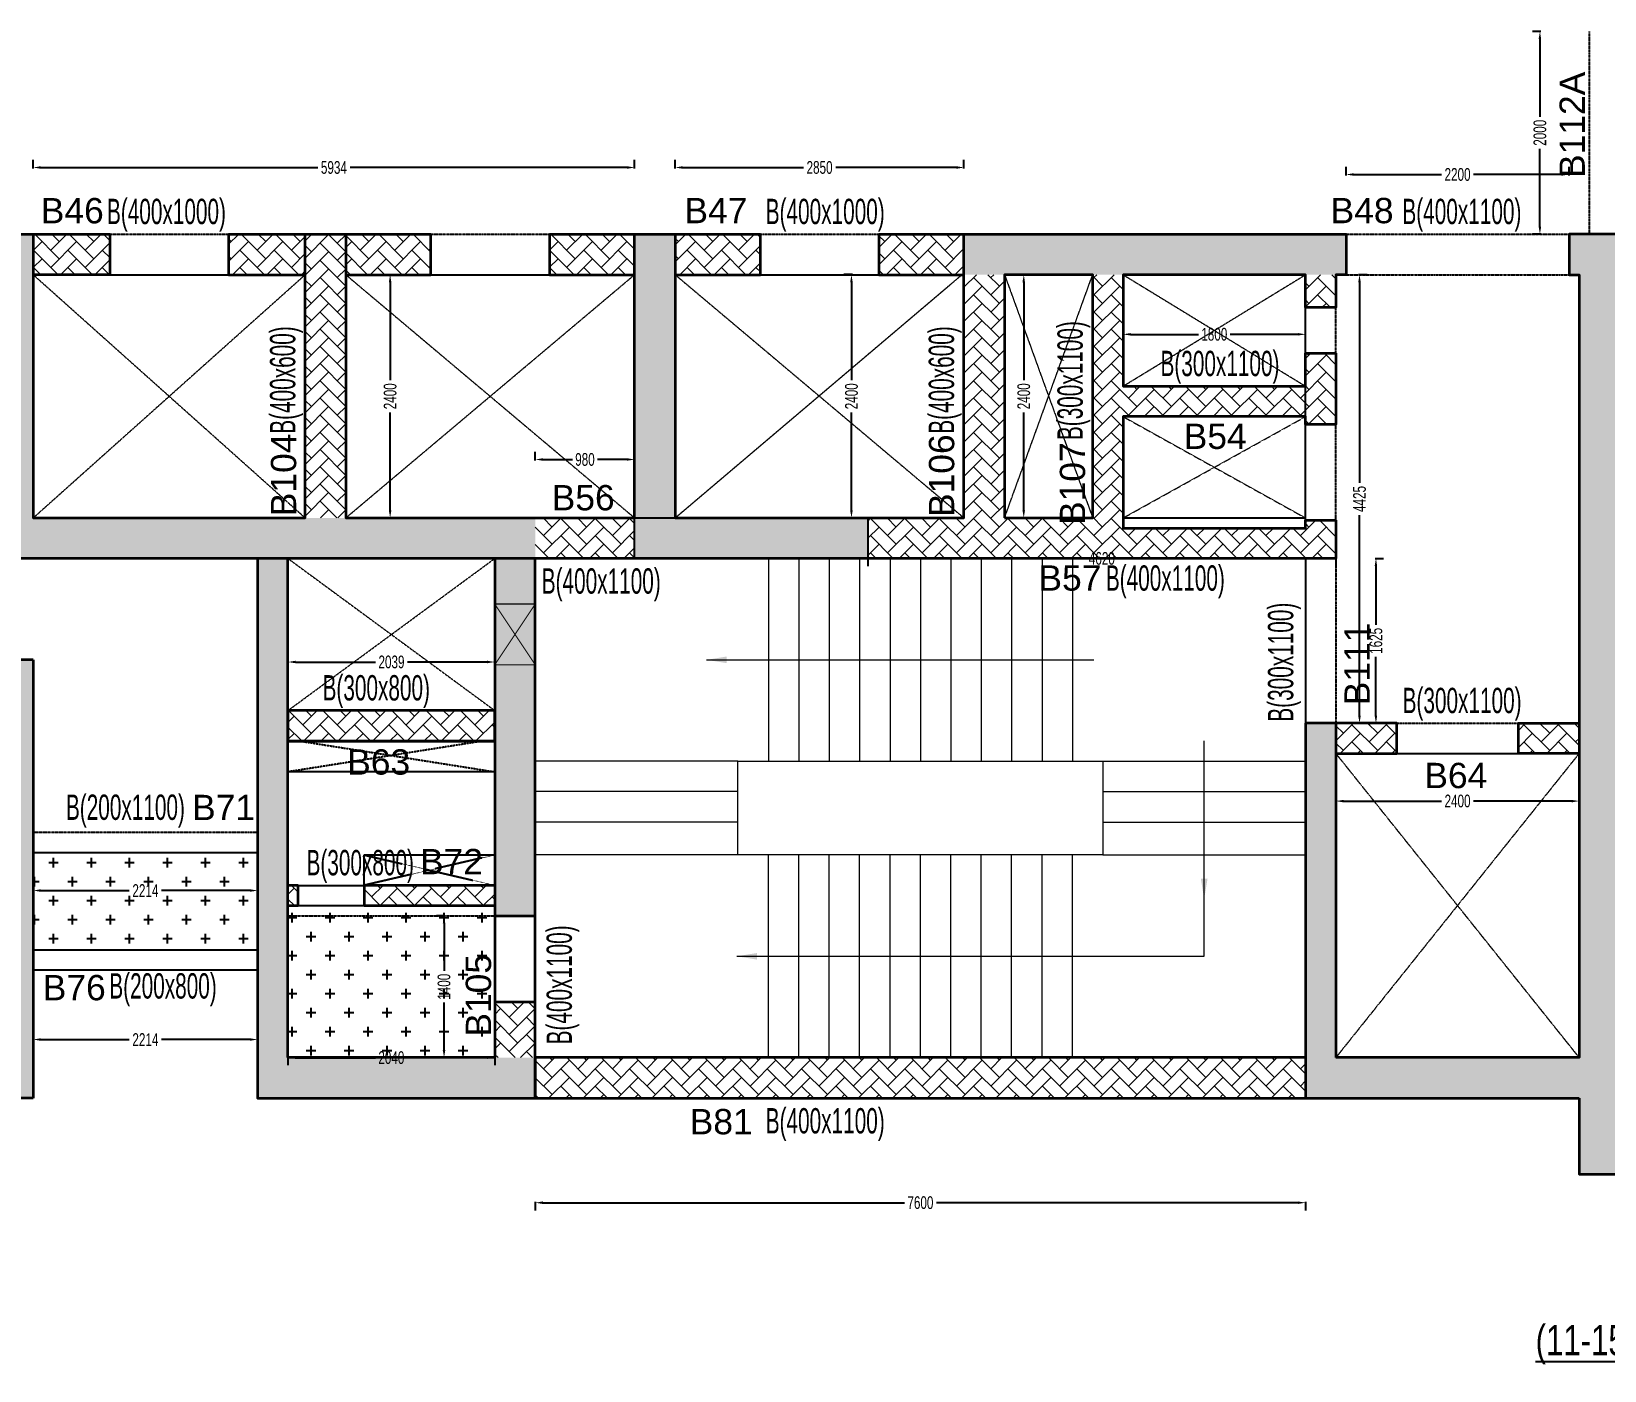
# Model space of a CAD drawing. Header units: millimetres. Extents: x 2116 to 61891, y 4333 to 33436.
# Drawn here: x 14471 to 29992, y 5220 to 18432 of the extents above; entities that cross this region are included whole.
import ezdxf
from ezdxf.enums import TextEntityAlignment as Align

# ---------------------------------------------------------------- set-up
doc = ezdxf.new("R2010")
doc.units = ezdxf.units.MM
doc.linetypes.add('HIDDEN', pattern=[0.375, 0.25, -0.125])
doc.layers.get('Defpoints').update_dxf_attribs({"color": 1, "lineweight": 0})
for name, color, linetype, lineweight in [('A-ANNO-DIMS', 8, 'Continuous', 15), ('A-DETL-MISC', 35, 'Continuous', 15), ('A-HIDD-ABVE', 8, 'HIDDEN', 20), ('S-BEAM-IDEN', 2, 'Continuous', 9), ('S-COL HATCH', 9, 'Continuous', 0), ('S-COLS', 5, 'Continuous', 35)]:
    doc.layers.add(name, color=color, linetype=linetype, lineweight=lineweight)
for name, color, linetype in [('Beam Nos', 7, 'Continuous'), ('changes', 7, 'Continuous'), ('CUTOUT', 4, 'Continuous'), ('G-ANNO-TEXT', 231, 'Continuous'), ('S-BEAM', 7, 'Continuous'), ('S-CUTOUT', 1, 'Continuous'), ('SUNK SLAB', 8, 'Continuous')]:
    doc.layers.add(name, color=color, linetype=linetype)
doc.styles.add('Dim.s & Anno.(Misc.)', font='ARIALN.TTF')
doc.styles.add('SC-BBS1', font='SansSerif')
doc.styles.add('SOBHA', font='swisscl.ttf', dxfattribs={"width": 0.9})
doc.styles.add('Swis721 LtCn BT', font='swisscl.ttf', dxfattribs={"width": 0.9, "height": 233.355162})
doc.styles.add('Swis721 LtCn BT_2', font='swisscl.ttf', dxfattribs={"height": 244.992296})
doc.dimstyles.new('A-GFC-100', dxfattribs={"dimscale": 100, "dimtxt": 1.75, "dimasz": 1.5, "dimexe": 1.5, "dimexo": 0, "dimgap": 1, "dimtad": 1, "dimdsep": 46, "dimtxsty": 'Dim.s & Anno.(Misc.)', "dimblk": 'ARCHTICK', "dimcen": 0, "dimdle": 1.5, "dimclrd": 256, "dimclre": 8, "dimclrt": 6, "dimazin": 2, "dimtfac": 1, "dimtix": 1, "dimtmove": 2, "dimatfit": 3, "dimfxl": 1, "dimtolj": 1, "dimlwd": -1, "dimlwe": 9, "dimarcsym": 0})
doc.dimstyles.new('S-DIM50', dxfattribs={"dimscale": 50, "dimtxt": 2.5, "dimasz": 1.5, "dimexe": 1.5, "dimexo": 1, "dimgap": 0.5, "dimtad": 0, "dimdec": 0, "dimzin": 0, "dimdsep": 46, "dimtxsty": 'SOBHA', "dimcen": 0.09, "dimclrd": 256, "dimclre": 256, "dimclrt": 6, "dimadec": 5, "dimazin": 0, "dimtfac": 1, "dimtdec": 0, "dimtofl": 0, "dimtmove": 0, "dimatfit": 3, "dimfxl": 0.18, "dimtolj": 1, "dimtzin": 0, "dimlwd": -1, "dimlwe": -1, "dimarcsym": 0})
pattern_1 = [(45, (-31802317.5, 20729084.55), (0, 169.7056275), [360, -120]), (135, (-31802232.65, 20729169.4), (1e-14, 169.7056275), [360, -120])]
pattern_2 = [(45, (-31618808, 20746156.34), (0, 169.7056275), [360, -120]), (135, (-31618723.15, 20746241.2), (1e-14, 169.7056275), [360, -120])]

# ---------------------------------------------------------------- blocks, each defined once
blk = doc.blocks.new('A$Cbe320e20')
at = {"layer": 'S-COL HATCH', "transparency": 33554687}
h = blk.add_hatch(color=256, dxfattribs=at)
h.dxf.hatch_style = 1
h.paths.add_polyline_path([(4954, -400), (4954, 0), (0, 0), (0, 2800), (-400, 2800), (-400, -400)])
at = {"layer": 'S-COL HATCH'}
h = blk.add_hatch(dxfattribs=at)
h.set_pattern_fill('AR-HBONE', color=256, scale=30)
h.set_pattern_definition(pattern_2)
h.paths.add_polyline_path([(758, 2400), (758, 2800), (0, 2800), (0, 2400)])
h = blk.add_hatch(dxfattribs=at)
h.set_pattern_fill('AR-HBONE', color=256, scale=30)
h.set_pattern_definition(pattern_2)
h.paths.add_polyline_path([(2684, 2800), (1928, 2800), (1928, 2400), (2684, 2400)])
h = blk.add_hatch(dxfattribs=at)
h.set_pattern_fill('AR-HBONE', color=256, scale=30)
h.set_pattern_definition(pattern_1)
h.paths.add_polyline_path([(2684, 0), (3084, 0), (3084, 2800), (2684, 2800)])
h = blk.add_hatch(dxfattribs=at)
h.set_pattern_fill('AR-HBONE', color=256, scale=30)
h.set_pattern_definition(pattern_2)
h.paths.add_polyline_path([(3925, 2800), (3084, 2800), (3084, 2400), (3925, 2400)])
h = blk.add_hatch(dxfattribs=at)
h.set_pattern_fill('AR-HBONE', color=256, scale=30)
h.set_pattern_definition(pattern_2)
h.paths.add_polyline_path([(5935, 2400), (5935, 2800), (5095, 2800), (5095, 2400)])
at = {"layer": 'S-COL HATCH', "transparency": 33554687}
h = blk.add_hatch(color=256, dxfattribs=at)
h.dxf.hatch_style = 1
h.paths.add_polyline_path([(5934, 2800), (6334, 2800), (6334, 0), (5934, 0)])
at = {"layer": 'S-COL HATCH'}
h = blk.add_hatch(dxfattribs=at)
h.set_pattern_fill('AR-HBONE', color=256, scale=30)
h.set_pattern_definition(pattern_2)
h.paths.add_polyline_path([(7175, 2400), (7175, 2800), (6335, 2800), (6335, 2400)])
h = blk.add_hatch(dxfattribs=at)
h.set_pattern_fill('AR-HBONE', color=256, scale=30)
h.set_pattern_definition(pattern_2)
h.paths.add_polyline_path([(9185, 2400), (9185, 2800), (8345, 2800), (8345, 2400), (8675, 2400)])
at = {"layer": 'S-COL HATCH', "transparency": 33554687}
h = blk.add_hatch(color=256, dxfattribs=at)
h.dxf.hatch_style = 1
h.paths.add_polyline_path([(9184, 2800), (12954, 2800), (12954, 2400), (9184, 2400)])
h = blk.add_hatch(color=256, dxfattribs=at)
h.dxf.hatch_style = 1
h.paths.add_polyline_path([(12854, -2025), (12554, -2025), (12554, -5325), (12554, -5725), (15254, -5725), (15254, -6475), (15654, -6475), (15654, -5325), (15654, -5325), (15654, 2800), (15154, 2800), (15154, 2400), (15254, 2400), (15254, -5325), (15254, -5325), (12854, -5325), (12854, -5325)])
at = {"layer": 'S-COL HATCH'}
h = blk.add_hatch(dxfattribs=at)
h.set_pattern_fill('AR-HBONE', color=256, scale=30)
h.set_pattern_definition(pattern_1)
h.paths.add_polyline_path([(10454, 2400), (10754, 2400), (10754, 1300), (12554, 1300), (12554, 1625), (12854, 1625), (12854, 922), (12554, 922), (12554, 1000), (10754, 1000), (10754, -100), (12554, -100), (12554, -23), (12854, -23), (12854, -400), (8234, -400), (8234, 0), (10454, 0)])
h = blk.add_hatch(dxfattribs=at)
h.set_pattern_fill('AR-HBONE', color=256, scale=30)
h.set_pattern_definition(pattern_1)
h.paths.add_polyline_path([(9184, 0), (9584, 0), (9584, 2400), (9184, 2400)])
h = blk.add_hatch(dxfattribs=at)
h.set_pattern_fill('AR-HBONE', color=256, scale=30)
h.set_pattern_definition(pattern_1)
h.paths.add_polyline_path([(12554, 2400), (12854, 2400), (12854, 2075), (12554, 2075)])
h = blk.add_hatch(dxfattribs=at)
h.set_pattern_fill('AR-HBONE', color=256, scale=30)
h.set_pattern_definition(pattern_1)
h.paths.add_polyline_path([(5934, 0), (4954, 0), (4954, -400), (5934, -400)])
at = {"layer": 'S-COL HATCH', "transparency": 33554687}
h = blk.add_hatch(color=256, dxfattribs=at)
h.dxf.hatch_style = 1
h.paths.add_polyline_path([(5934, 0), (8234, 0), (8234, -400), (5934, -400)])
h = blk.add_hatch(color=256, dxfattribs=at)
h.dxf.hatch_style = 1
h.paths.add_polyline_path([(2514, -400), (2214, -400), (2214, -5725), (2514, -5725), (4954, -5725), (4954, -5325), (2514, -5325), (2514, -3625), (2514, -3625), (2514, -3625)])
h = blk.add_hatch(color=256, dxfattribs=at)
h.dxf.hatch_style = 1
h.paths.add_polyline_path([(4954, -400), (4554, -400), (4554, -400), (4554, -1900), (4554, -1900), (4554, -2200), (4554, -3925), (4954, -3925)])
h = blk.add_hatch(color=256, dxfattribs=at)
h.dxf.hatch_style = 1
h.paths.add_polyline_path([(0, -1400), (-3650, -1400), (-3650, -1700), (-300, -1700), (-300, -5725), (0, -5725)])
at = {"layer": 'S-COL HATCH'}
h = blk.add_hatch(dxfattribs=at)
h.set_pattern_fill('AR-HBONE', color=256, scale=30)
h.set_pattern_definition(pattern_1)
h.paths.add_polyline_path([(2514, -1900), (2514, -2200), (4554, -2200), (4554, -1900)])
h = blk.add_hatch(dxfattribs=at)
h.set_pattern_fill('AR-HBONE', color=256, scale=30)
h.set_pattern_definition([(45, (-31802317.5, 20677155.55), (0, 169.7056275), [360, -120]), (135, (-31802232.65, 20677240.4), (1e-14, 169.7056275), [360, -120])])
h.paths.add_polyline_path([(13454, -2025), (12854, -2025), (12854, -2325), (13454, -2325)])
h.paths.add_polyline_path([(15254, -2025), (14654, -2025), (14654, -2325), (15254, -2325)])
h = blk.add_hatch(dxfattribs=at)
h.set_pattern_fill('AR-HBONE', color=256, scale=30)
h.set_pattern_definition(pattern_1)
h.paths.add_polyline_path([(2614, -3625), (2514, -3625), (2514, -3825), (2614, -3825)])
h = blk.add_hatch(dxfattribs=at)
h.set_pattern_fill('AR-HBONE', color=256, scale=30)
h.set_pattern_definition(pattern_1)
h.paths.add_polyline_path([(3264, -3625), (3264, -3825), (4554, -3825), (4554, -3625)])
h = blk.add_hatch(dxfattribs=at)
h.set_pattern_fill('AR-HBONE', color=256, scale=30)
h.set_pattern_definition(pattern_1)
h.paths.add_polyline_path([(4954, -4775), (4554, -4775), (4554, -5325), (4954, -5325)])
h = blk.add_hatch(dxfattribs=at)
h.set_pattern_fill('AR-HBONE', color=256, scale=30)
h.set_pattern_definition(pattern_1)
h.paths.add_polyline_path([(4954, -5325), (12554, -5325), (12554, -5725), (4954, -5725)])
at = {"layer": 'changes'}
blk.add_lwpolyline([(5934, 0), (8234, 0), (8234, -400), (5934, -400)], close=True, dxfattribs=at)
at = {"layer": 'S-COLS'}
for p, q in [((0, 2800), (758, 2800)), ((758, 2400), (758, 2800)), ((1928, 2800), (1928, 2400)), ((1928, 2800), (2684, 2800)), ((3084, 2800), (3925, 2800)), ((3925, 2400), (3925, 2800)), ((5095, 2800), (5095, 2400)), ((5095, 2800), (7175, 2800)), ((7175, 2400), (7175, 2800)), ((8345, 2800), (8345, 2400)), ((8345, 2800), (9184, 2800)), ((758, 2400), (0, 2400)), ((1928, 2400), (2684, 2400)), ((3084, 2400), (3925, 2400)), ((5095, 2400), (5934, 2400)), ((6334, 2400), (7175, 2400)), ((8345, 2400), (9184, 2400)), ((0, -1400), (-3650, -1400)), ((0, -1400), (0, -5725)), ((12554, -2025), (12554, -5325)), ((12854, -2025), (12854, -5325)), ((4554, -3925), (4954, -3925)), ((4554, -4775), (4954, -4775)), ((12554, -5325), (12554, -5725)), ((0, -5725), (-300, -5725))]:
    blk.add_line(p, q, dxfattribs=at)
for points in [[(9184, 2800), (12954, 2800), (12954, 2400), (12854, 2400), (12854, 2075), (12554, 2075), (12554, 2400), (11654, 2400), (10754, 2400), (10754, 1300), (12554, 1300), (12554, 1625), (12854, 1625), (12854, 922), (12554, 922), (12554, 1000), (10754, 1000), (10754, -100), (11654, -100), (12554, -100), (12554, -23), (12854, -23), (12854, -400), (10754, -400), (10754, -400), (-400, -400)], [(-400, 2800), (0, 2800), (0, 0), (2684, 0), (2684, 2800)], [(2684, 2800), (3084, 2800)], [(3084, 2800), (3084, 0), (5934, 0), (5934, 2800)], [(5934, 2800), (6334, 2800)], [(6334, 2800), (6334, 0), (9184, 0), (9184, 2800)], [(15654, -5325), (15654, 2800), (15154, 2800), (15154, 2400), (15254, 2400), (15254, -5325), (12854, -5325)], [(2214, -400), (2214, -5725), (2514, -5725)], [(2514, -5325), (2514, -400)], [(4554, -400), (4554, -5325)], [(4554, -5725), (4954, -5725), (4954, -400)], [(12854, -2325), (13454, -2325), (13454, -2025), (12554, -2025)], [(15254, -2325), (14654, -2325), (14654, -2025), (15254, -2025)], [(2614, -3625), (2514, -3625)], [(2614, -3825), (2614, -3625)], [(3264, -3625), (3264, -3825)], [(4554, -3625), (3264, -3625)], [(2514, -3825), (2614, -3825)], [(3264, -3825), (4554, -3825)], [(4554, -5325), (2514, -5325)], [(12554, -5325), (4954, -5325), (4954, -5725), (15254, -5725)], [(15254, -5725), (15254, -6475), (15654, -6475), (15654, -5325)], [(2514, -5725), (4554, -5725)]]:
    blk.add_lwpolyline(points, dxfattribs=at)
for points in [[(9584, 0), (10454, 0), (10454, 2400), (9584, 2400)], [(4554, -1900), (2514, -1900), (2514, -2200), (4554, -2200)]]:
    blk.add_lwpolyline(points, close=True, dxfattribs=at)
at = {"layer": 'S-CUTOUT', "const_width": 10, "elevation": 0}
blk.add_lwpolyline([(4954, -849), (4954, -1449), (4554, -1449), (4554, -849)], close=True, dxfattribs=at)
for points in [[(4954, -849), (4554, -1449)], [(4954, -1449), (4554, -849)]]:
    blk.add_lwpolyline(points, dxfattribs=at)
blk = doc.blocks.new('_ARCHTICK')
at = {"color": 0, "linetype": 'ByBlock', "const_width": 0.15}
blk.add_lwpolyline([(-0.5, -0.5), (0.5, 0.5)], dxfattribs=at)
blk = doc.blocks.new('*D302')
at = {"transparency": 16777216}
for p, q in [((25242, 15435), (25242, 15519)), ((25317, 15444), (25985, 15444)), ((26967, 15444), (26300, 15444)), ((27042, 15435), (27042, 15519))]:
    blk.add_line(p, q, dxfattribs=at)
for points in [[(25317, 15457), (25317, 15432), (25242, 15444)], [(26967, 15457), (26967, 15432), (27042, 15444)]]:
    blk.add_solid(points, dxfattribs=at)
at = {"layer": 'Defpoints', "color": 0, "transparency": 16777216}
for p in [(25242, 15444), (25242, 14633), (27042, 14633)]:
    blk.add_point(p, dxfattribs=at)
at = {"color": 6, "transparency": 16777216, "insert": (26142, 15444), "char_height": 125, "attachment_point": 5, "style": 'SOBHA'}
blk.add_mtext('\\A1;1800', dxfattribs=at)
blk = doc.blocks.new('*D304')
at = {"transparency": 16777216}
for p, q in [((14488, 17081), (14488, 17165)), ((14563, 17090), (17296, 17090)), ((20347, 17090), (17614, 17090)), ((20422, 17081), (20422, 17165))]:
    blk.add_line(p, q, dxfattribs=at)
for points in [[(14563, 17103), (14563, 17078), (14488, 17090)], [(20347, 17103), (20347, 17078), (20422, 17090)]]:
    blk.add_solid(points, dxfattribs=at)
at = {"layer": 'Defpoints', "color": 0, "transparency": 16777216}
for p in [(20422, 17090), (14488, 16033), (20422, 16033)]:
    blk.add_point(p, dxfattribs=at)
at = {"color": 6, "transparency": 16777216, "insert": (17455, 17090), "char_height": 125, "attachment_point": 5, "style": 'SOBHA'}
blk.add_mtext('\\A1;5934', dxfattribs=at)
blk = doc.blocks.new('*D213')
at = {"transparency": 16777216}
for p, q in [((20822, 17081), (20822, 17165)), ((20897, 17090), (22089, 17090)), ((23597, 17090), (22406, 17090)), ((23672, 17081), (23672, 17165))]:
    blk.add_line(p, q, dxfattribs=at)
for points in [[(20897, 17103), (20897, 17078), (20822, 17090)], [(23597, 17103), (23597, 17078), (23672, 17090)]]:
    blk.add_solid(points, dxfattribs=at)
at = {"layer": 'Defpoints', "color": 0, "transparency": 16777216}
for p in [(20822, 17090), (20822, 16433), (23672, 16433)]:
    blk.add_point(p, dxfattribs=at)
at = {"color": 6, "transparency": 16777216, "insert": (22247, 17090), "char_height": 125, "attachment_point": 5, "style": 'SOBHA'}
blk.add_mtext('\\A1;2850', dxfattribs=at)
blk = doc.blocks.new('*D305')
at = {"transparency": 16777216}
for p, q in [((27442, 17012), (27442, 17096)), ((29642, 17012), (29642, 17096)), ((27517, 17021), (28384, 17021)), ((29567, 17021), (28701, 17021))]:
    blk.add_line(p, q, dxfattribs=at)
for points in [[(27517, 17034), (27517, 17009), (27442, 17021)], [(29567, 17034), (29567, 17009), (29642, 17021)]]:
    blk.add_solid(points, dxfattribs=at)
at = {"layer": 'Defpoints', "color": 0, "transparency": 16777216}
for p in [(29642, 17021), (27442, 16033), (29642, 16033)]:
    blk.add_point(p, dxfattribs=at)
at = {"color": 6, "transparency": 16777216, "insert": (28542, 17021), "char_height": 125, "attachment_point": 5, "style": 'SOBHA'}
blk.add_mtext('\\A1;2200', dxfattribs=at)
blk = doc.blocks.new('*D310')
at = {"transparency": 16777216}
for p, q in [((19442, 14200), (19442, 14284)), ((20422, 14200), (20422, 14284)), ((19517, 14209), (19809, 14209)), ((20347, 14209), (20056, 14209))]:
    blk.add_line(p, q, dxfattribs=at)
for points in [[(19517, 14222), (19517, 14197), (19442, 14209)], [(20347, 14222), (20347, 14197), (20422, 14209)]]:
    blk.add_solid(points, dxfattribs=at)
at = {"layer": 'Defpoints', "color": 0, "transparency": 16777216}
for p in [(19442, 14209), (20422, 13633), (19442, 13233)]:
    blk.add_point(p, dxfattribs=at)
at = {"color": 6, "transparency": 16777216, "insert": (19932, 14209), "char_height": 125, "attachment_point": 5, "style": 'SOBHA'}
blk.add_mtext('\\A1;980', dxfattribs=at)
blk = doc.blocks.new('*D214')
at = {"transparency": 16777216}
for p, q in [((22722, 13233), (22722, 13158)), ((22797, 13233), (24873, 13233)), ((27267, 13233), (25192, 13233)), ((27342, 13233), (27342, 13158))]:
    blk.add_line(p, q, dxfattribs=at)
for points in [[(22797, 13245), (22797, 13220), (22722, 13233)], [(27267, 13245), (27267, 13220), (27342, 13233)]]:
    blk.add_solid(points, dxfattribs=at)
at = {"layer": 'Defpoints', "color": 0, "transparency": 16777216}
for p in [(22722, 13233), (27342, 13233), (27342, 13233)]:
    blk.add_point(p, dxfattribs=at)
at = {"color": 6, "transparency": 16777216, "insert": (25032, 13233), "char_height": 125, "attachment_point": 5, "style": 'SOBHA'}
blk.add_mtext('\\A1;4620', dxfattribs=at)
blk = doc.blocks.new('*D345')
at = {"transparency": 16777216}
for p, q in [((17003, 12202), (17003, 12286)), ((19042, 12202), (19042, 12286)), ((17078, 12211), (17864, 12211)), ((18967, 12211), (18181, 12211))]:
    blk.add_line(p, q, dxfattribs=at)
for points in [[(17078, 12224), (17078, 12199), (17003, 12211)], [(18967, 12224), (18967, 12199), (19042, 12211)]]:
    blk.add_solid(points, dxfattribs=at)
at = {"layer": 'Defpoints', "color": 0, "transparency": 16777216}
for p in [(19042, 12211), (17003, 11428), (19042, 11433)]:
    blk.add_point(p, dxfattribs=at)
at = {"color": 6, "transparency": 16777216, "insert": (18023, 12211), "char_height": 125, "attachment_point": 5, "style": 'SOBHA'}
blk.add_mtext('\\A1;2039', dxfattribs=at)
blk = doc.blocks.new('*D346')
at = {"transparency": 16777216}
for p, q in [((27342, 10848), (27342, 10764)), ((27417, 10839), (28384, 10839)), ((29667, 10839), (28701, 10839)), ((29742, 10848), (29742, 10764))]:
    blk.add_line(p, q, dxfattribs=at)
for points in [[(27417, 10851), (27417, 10826), (27342, 10839)], [(29667, 10851), (29667, 10826), (29742, 10839)]]:
    blk.add_solid(points, dxfattribs=at)
at = {"layer": 'Defpoints', "color": 0, "transparency": 16777216}
for p in [(27342, 11307), (29742, 11307), (29742, 10839)]:
    blk.add_point(p, dxfattribs=at)
at = {"color": 6, "transparency": 16777216, "insert": (28542, 10839), "char_height": 125, "attachment_point": 5, "style": 'SOBHA'}
blk.add_mtext('\\A1;2400', dxfattribs=at)
blk = doc.blocks.new('*D353')
at = {"transparency": 16777216}
for p, q in [((14488, 9965), (14488, 9881)), ((14563, 9956), (15436, 9956)), ((16627, 9956), (15754, 9956)), ((16702, 9965), (16702, 9881))]:
    blk.add_line(p, q, dxfattribs=at)
for points in [[(14563, 9969), (14563, 9944), (14488, 9956)], [(16627, 9969), (16627, 9944), (16702, 9956)]]:
    blk.add_solid(points, dxfattribs=at)
at = {"layer": 'Defpoints', "color": 0, "transparency": 16777216}
for p in [(14488, 10333), (16702, 10333), (16702, 9956)]:
    blk.add_point(p, dxfattribs=at)
at = {"color": 6, "transparency": 16777216, "insert": (15595, 9956), "char_height": 125, "attachment_point": 5, "style": 'SOBHA'}
blk.add_mtext('\\A1;2214', dxfattribs=at)
blk = doc.blocks.new('*D354')
at = {"transparency": 16777216}
for p, q in [((17002, 8316), (17002, 8232)), ((17077, 8307), (17864, 8307)), ((18967, 8307), (18181, 8307)), ((19042, 8316), (19042, 8232))]:
    blk.add_line(p, q, dxfattribs=at)
for points in [[(17077, 8320), (17077, 8295), (17002, 8307)], [(18967, 8320), (18967, 8295), (19042, 8307)]]:
    blk.add_solid(points, dxfattribs=at)
at = {"layer": 'Defpoints', "color": 0, "transparency": 16777216}
for p in [(17002, 9707), (19042, 9708), (19042, 8307)]:
    blk.add_point(p, dxfattribs=at)
at = {"color": 6, "transparency": 16777216, "insert": (18022, 8307), "char_height": 125, "attachment_point": 5, "style": 'SOBHA'}
blk.add_mtext('\\A1;2040', dxfattribs=at)
blk = doc.blocks.new('*D358')
at = {"transparency": 16777216}
for p, q in [((14488, 8495), (14488, 8411)), ((14563, 8486), (15436, 8486)), ((16627, 8486), (15754, 8486)), ((16702, 8495), (16702, 8411))]:
    blk.add_line(p, q, dxfattribs=at)
for points in [[(14563, 8499), (14563, 8474), (14488, 8486)], [(16627, 8499), (16627, 8474), (16702, 8486)]]:
    blk.add_solid(points, dxfattribs=at)
at = {"layer": 'Defpoints', "color": 0, "transparency": 16777216}
for p in [(14488, 9173), (16702, 9173), (16702, 8486)]:
    blk.add_point(p, dxfattribs=at)
at = {"color": 6, "transparency": 16777216, "insert": (15595, 8486), "char_height": 125, "attachment_point": 5, "style": 'SOBHA'}
blk.add_mtext('\\A1;2214', dxfattribs=at)
blk = doc.blocks.new('*D363')
at = {"transparency": 16777216}
for p, q in [((19442, 6885), (19442, 6801)), ((19517, 6876), (23084, 6876)), ((26967, 6876), (23401, 6876)), ((27042, 6885), (27042, 6801))]:
    blk.add_line(p, q, dxfattribs=at)
for points in [[(19517, 6889), (19517, 6864), (19442, 6876)], [(26967, 6889), (26967, 6864), (27042, 6876)]]:
    blk.add_solid(points, dxfattribs=at)
at = {"layer": 'Defpoints', "color": 0, "transparency": 16777216}
for p in [(19442, 7907), (27042, 7907), (27042, 6876)]:
    blk.add_point(p, dxfattribs=at)
at = {"color": 6, "transparency": 16777216, "insert": (23242, 6876), "char_height": 125, "attachment_point": 5, "style": 'SOBHA'}
blk.add_mtext('\\A1;7600', dxfattribs=at)
blk = doc.blocks.new('*D244')
at = {"transparency": 16777216}
for p, q in [((18001, 16033), (18085, 16033)), ((18010, 15958), (18010, 14991)), ((18010, 13708), (18010, 14674)), ((18001, 13633), (18085, 13633))]:
    blk.add_line(p, q, dxfattribs=at)
for points in [[(17997, 15958), (18022, 15958), (18010, 16033)], [(17997, 13708), (18022, 13708), (18010, 13633)]]:
    blk.add_solid(points, dxfattribs=at)
at = {"layer": 'Defpoints', "color": 0, "transparency": 16777216}
for p in [(17572, 16033), (17572, 13633), (18010, 13633)]:
    blk.add_point(p, dxfattribs=at)
at = {"color": 6, "transparency": 16777216, "insert": (18010, 14833), "char_height": 125, "attachment_point": 5, "rotation": 90, "style": 'SOBHA'}
blk.add_mtext('\\A1;2400', dxfattribs=at)
blk = doc.blocks.new('*D245')
at = {"transparency": 16777216}
for p, q in [((18551, 9707), (18467, 9707)), ((18542, 9632), (18542, 9165)), ((18542, 8382), (18542, 8850)), ((18551, 8307), (18467, 8307))]:
    blk.add_line(p, q, dxfattribs=at)
for points in [[(18529, 9632), (18554, 9632), (18542, 9707)], [(18529, 8382), (18554, 8382), (18542, 8307)]]:
    blk.add_solid(points, dxfattribs=at)
at = {"layer": 'Defpoints', "color": 0, "transparency": 16777216}
for p in [(19042, 9707), (18542, 8307), (19042, 8307)]:
    blk.add_point(p, dxfattribs=at)
at = {"color": 6, "transparency": 16777216, "insert": (18542, 9007), "char_height": 125, "attachment_point": 5, "rotation": 90, "style": 'SOBHA'}
blk.add_mtext('\\A1;1400', dxfattribs=at)
blk = doc.blocks.new('*D246')
at = {"transparency": 16777216}
for p, q in [((22571, 16033), (22487, 16033)), ((22562, 15958), (22562, 14991)), ((22562, 13708), (22562, 14674)), ((22571, 13633), (22487, 13633))]:
    blk.add_line(p, q, dxfattribs=at)
for points in [[(22549, 15958), (22574, 15958), (22562, 16033)], [(22549, 13708), (22574, 13708), (22562, 13633)]]:
    blk.add_solid(points, dxfattribs=at)
at = {"layer": 'Defpoints', "color": 0, "transparency": 16777216}
for p in [(24072, 16033), (22562, 13633), (24072, 13633)]:
    blk.add_point(p, dxfattribs=at)
at = {"color": 6, "transparency": 16777216, "insert": (22562, 14833), "char_height": 125, "attachment_point": 5, "rotation": 90, "style": 'SOBHA'}
blk.add_mtext('\\A1;2400', dxfattribs=at)
blk = doc.blocks.new('*D319')
at = {"transparency": 16777216}
for p, q in [((24271, 16033), (24187, 16033)), ((24262, 15958), (24262, 14991)), ((24262, 13708), (24262, 14674)), ((24271, 13633), (24187, 13633))]:
    blk.add_line(p, q, dxfattribs=at)
for points in [[(24249, 15958), (24274, 15958), (24262, 16033)], [(24249, 13708), (24274, 13708), (24262, 13633)]]:
    blk.add_solid(points, dxfattribs=at)
at = {"layer": 'Defpoints', "color": 0, "transparency": 16777216}
for p in [(24262, 16033), (24942, 16033), (24942, 13633)]:
    blk.add_point(p, dxfattribs=at)
at = {"color": 6, "transparency": 16777216, "insert": (24262, 14833), "char_height": 125, "attachment_point": 5, "rotation": 90, "style": 'SOBHA'}
blk.add_mtext('\\A1;2400', dxfattribs=at)
blk = doc.blocks.new('*D320')
at = {"transparency": 16777216}
for p, q in [((27728, 13233), (27812, 13233)), ((27737, 13158), (27737, 12577)), ((27737, 11682), (27737, 12263)), ((27728, 11607), (27812, 11607))]:
    blk.add_line(p, q, dxfattribs=at)
for points in [[(27724, 13158), (27749, 13158), (27737, 13233)], [(27724, 11682), (27749, 11682), (27737, 11607)]]:
    blk.add_solid(points, dxfattribs=at)
at = {"layer": 'Defpoints', "color": 0, "transparency": 16777216}
for p in [(27342, 13233), (27342, 11607), (27737, 11607)]:
    blk.add_point(p, dxfattribs=at)
at = {"color": 6, "transparency": 16777216, "insert": (27737, 12420), "char_height": 125, "attachment_point": 5, "rotation": 90, "style": 'SOBHA'}
blk.add_mtext('\\A1;1625', dxfattribs=at)
blk = doc.blocks.new('*D249')
at = {"transparency": 16777216}
for p, q in [((27566, 16033), (27650, 16033)), ((27575, 15958), (27575, 13979)), ((27575, 11682), (27575, 13661)), ((27566, 11607), (27650, 11607))]:
    blk.add_line(p, q, dxfattribs=at)
for points in [[(27562, 15958), (27587, 15958), (27575, 16033)], [(27562, 11682), (27587, 11682), (27575, 11607)]]:
    blk.add_solid(points, dxfattribs=at)
at = {"layer": 'Defpoints', "color": 0, "transparency": 16777216}
for p in [(27342, 16033), (27575, 16033), (27342, 11607)]:
    blk.add_point(p, dxfattribs=at)
at = {"color": 6, "transparency": 16777216, "insert": (27575, 13820), "char_height": 125, "attachment_point": 5, "rotation": 90, "style": 'SOBHA'}
blk.add_mtext('\\A1;4425', dxfattribs=at)
blk = doc.blocks.new('*D321')
at = {"transparency": 16777216}
for p, q in [((29364, 18433), (29280, 18433)), ((29355, 18358), (29355, 17591)), ((29355, 16508), (29355, 17274)), ((29364, 16433), (29280, 16433))]:
    blk.add_line(p, q, dxfattribs=at)
for points in [[(29342, 18358), (29367, 18358), (29355, 18433)], [(29342, 16508), (29367, 16508), (29355, 16433)]]:
    blk.add_solid(points, dxfattribs=at)
at = {"layer": 'Defpoints', "color": 0, "transparency": 16777216}
for p in [(29842, 18433), (29355, 16433), (29842, 16433)]:
    blk.add_point(p, dxfattribs=at)
at = {"color": 6, "transparency": 16777216, "insert": (29355, 17433), "char_height": 125, "attachment_point": 5, "rotation": 90, "style": 'SOBHA'}
blk.add_mtext('\\A1;2000', dxfattribs=at)
blk = doc.blocks.new('A$C38189ab3')
at = {"layer": 'SUNK SLAB'}
h = blk.add_hatch(dxfattribs=at)
h.set_pattern_fill('CROSS', color=8, scale=750, style=0)
h.set_pattern_definition([(0, (-31361983.94, 21110731.83), (187.5, 187.5), [93.75, -281.25]), (90, (-31361937.07, 21110684.96), (-187.5, 187.5), [93.75, -281.25])])
h.paths.add_polyline_path([(2214, -4260), (2214, -3300), (0, -3300), (0, -4260)])
h = blk.add_hatch(dxfattribs=at)
h.set_pattern_fill('CROSS', color=8, scale=750, style=0)
h.set_pattern_definition([(0, (-31802317.54, 20724501.4), (187.5, 187.5), [93.75, -281.25]), (90, (-31802270.66, 20724454.53), (-187.5, 187.5), [93.75, -281.25])])
h.paths.add_polyline_path([(2514, -3825), (4554, -3825), (4554, -5325), (2514, -5325)])
at = {"layer": 'A-ANNO-DIMS', "ltscale": 500, "elevation": 0}
blk.add_lwpolyline([(10764, -4325), (11554, -4325), (11554, -3760)], dxfattribs=at)
at = {"layer": 'A-DETL-MISC'}
for p, q in [((7254, -400), (7254, -2400)), ((7554, -400), (7554, -2400)), ((7854, -400), (7854, -2400)), ((8154, -400), (8154, -2400)), ((8454, -400), (8454, -2400)), ((8754, -400), (8754, -2400)), ((9054, -400), (9054, -2400)), ((9354, -400), (9354, -2400)), ((9654, -400), (9654, -2400)), ((9954, -400), (9954, -2400)), ((10254, -400), (10254, -2400)), ((7254, -5325), (7254, -3325)), ((7554, -5325), (7554, -3325)), ((7854, -5325), (7854, -3325)), ((8154, -5325), (8154, -3325)), ((8454, -5325), (8454, -3325)), ((8754, -5325), (8754, -3325)), ((9054, -5325), (9054, -3325)), ((9354, -5325), (9354, -3325)), ((9654, -5325), (9654, -3325)), ((9954, -5325), (9954, -3325)), ((10254, -5325), (10254, -3325))]:
    blk.add_line(p, q, dxfattribs=at)
for points in [[(6954, -2400), (4954, -2400)], [(10554, -2400), (12554, -2400)], [(6954, -2700), (4954, -2700)], [(10554, -2700), (12554, -2700)], [(6954, -3000), (4954, -3000)], [(10554, -3000), (12554, -3000)]]:
    blk.add_lwpolyline(points, dxfattribs=at)
blk.add_lwpolyline([(10554, -2400), (10554, -3325), (6954, -3325), (6954, -2400)], close=True, dxfattribs=at)
at = {"layer": 'A-DETL-MISC', "elevation": 0}
for points in [[(6954, -3325), (4954, -3325)], [(10554, -3325), (12554, -3325)]]:
    blk.add_lwpolyline(points, dxfattribs=at)
at = {"layer": 'A-HIDD-ABVE', "linetype": 'HIDDEN'}
for p, q in [((0, 2400), (2684, 0)), ((0, 0), (2684, 2400)), ((3084, 2400), (5934, 0)), ((3084, 0), (5934, 2400)), ((6334, 2400), (9184, 0)), ((6334, 0), (9164, 2400)), ((9584, 2400), (10454, 0)), ((9584, 0), (10454, 2400)), ((10754, 2400), (12554, 1300)), ((10754, 1300), (12554, 2400)), ((10754, 1000), (12554, 0)), ((10754, 0), (12554, 1000)), ((2514, -400), (4554, -1900)), ((2514, -1900), (4554, -400)), ((12854, -2325), (15254, -5325)), ((12854, -5325), (15254, -2325))]:
    blk.add_line(p, q, dxfattribs=at)
at = {"layer": 'changes'}
for p, q in [((10454, 0), (10454, 0)), ((10754, 0), (12554, 0))]:
    blk.add_line(p, q, dxfattribs=at)
at = {"layer": 'CUTOUT', "color": 8, "linetype": 'HIDDEN'}
for p, q in [((4414, -2205), (2515, -2505)), ((2656, -2205), (4555, -2505)), ((4555, -3325), (3265, -3625)), ((3265, -3325), (4555, -3625))]:
    blk.add_line(p, q, dxfattribs=at)
at = {"layer": 'CUTOUT'}
for points in [[(2515, -2205), (4555, -2205), (4555, -2505), (2515, -2505)], [(3265, -3325), (4555, -3325), (4555, -3625), (3265, -3625)]]:
    blk.add_lwpolyline(points, close=True, dxfattribs=at)
at = {"layer": 'S-BEAM', "linetype": 'HIDDEN'}
for p, q in [((15354, 4800), (15354, 2800)), ((-2086, 2800), (674, 2800)), ((674, 2800), (2684, 2800)), ((3084, 2800), (5934, 2800)), ((6334, 2800), (9184, 2800)), ((12954, 2800), (15154, 2800)), ((12854, -23), (12854, 2400)), ((12954, 2400), (15154, 2400)), ((12854, -400), (12854, -2025)), ((13454, -2025), (14654, -2025)), ((0, -3100), (2214, -3100)), ((2514, -3925), (4554, -3925))]:
    blk.add_line(p, q, dxfattribs=at)
at = {"layer": 'S-BEAM'}
for p, q in [((0, 2400), (2684, 2400)), ((3084, 2400), (5934, 2400)), ((6334, 2400), (9164, 2400)), ((12554, -23), (12554, 2400)), ((12554, -400), (12554, -2025)), ((13454, -2325), (14654, -2325)), ((0, -3300), (2214, -3300)), ((2614, -3625), (3264, -3625)), ((0, -4260), (2214, -4260)), ((0, -4460), (2214, -4460))]:
    blk.add_line(p, q, dxfattribs=at)
at = {"layer": 'SUNK SLAB', "color": 8}
blk.add_lwpolyline([(2514, -3825), (4554, -3825), (4554, -5325), (2514, -5325)], close=True, dxfattribs=at)
at = {"layer": 'S-BEAM-IDEN', "style": 'Swis721 LtCn BT', "width": 0.8}
for s, rotation, p in [('B(400x1000)', 360, (728, 2899)), ('B(400x1000)', 360, (7228, 2899)), ('B(400x1100)', 360, (13510, 2899)), ('B(400x600)', 90, (2586, 831)), ('B(400x600)', 90, (9086, 831)), ('B(300x1100)', 90, (10356, 768)), ('B(300x1100)', 360, (11123, 1399)), ('B(400x1100)', 360, (10584, -718)), ('B(400x1100)', 360, (5018, -747)), ('B(300x1100)', 90, (12433, -2010)), ('B(300x800)', 360, (2855, -1801)), ('B(300x1100)', 360, (13512, -1926)), ('B(200x1100)', 360, (323, -2979)), ('B(300x800)', 360, (2697, -3526)), ('B(400x1100)', 90, (5315, -5194, 0)), ('B(200x800)', 360, (751, -4742)), ('B(400x1100)', 360, (7228, -6073))]:
    blk.add_text(s, height=250, rotation=rotation, dxfattribs=at).set_placement(p)
at = {"layer": 'A-ANNO-DIMS', "ltscale": 500}
for points in [[(6643, -1400), (10464, -1400)], [(11554, -3760), (11554, -2199)], [(6943, -4325), (10764, -4325)]]:
    blk.add_leader(points, dimstyle='A-GFC-100', override={"dimasz": 2, "dimtad": 0, "dimfxl": 0.18, "dimarcsym": 1}, dxfattribs=at)

msp = doc.modelspace()

# ---------------------------------------------------------------- block references
at = {"layer": 'CUTOUT'}
msp.add_blockref('A$C38189ab3', (14488, 13632.5), dxfattribs=at)
at = {"layer": 'S-COLS'}
msp.add_blockref('A$Cbe320e20', (14488, 13632.5), dxfattribs=at)

# ---------------------------------------------------------------- texts
at = {"layer": 'Beam Nos', "style": 'SC-BBS1'}
for s, p in [('B112A', (29873.2, 17511, 0)), ('B104', (17158.1, 14057.4)), ('B106', (23650.8, 14049.4)), ('B107', (24942.3, 13970.9)), ('B111', (27750.5, 12191.4)), ('B105', (19080.8, 8922.4))]:
    msp.add_text(s, height=250, rotation=90, dxfattribs=at).set_placement(p, align=Align.BOTTOM_CENTER)
for s, p in [('B46', (14873.5, 16464.4)), ('B47', (21224.5, 16465.4)), ('B48', (27600, 16465.4)), ('B54', (26150.7, 14238.4)), ('B56', (19914.5, 13632.5)), ('B57', (24717.2, 12840.2)), ('B63', (17896.5, 11025.1)), ('B64', (28524.7, 10891.4)), ('B71', (16366.5, 10575.9)), ('B72', (18614.9, 10041.9)), ('B76', (14893.2, 8798.4)), ('B81', (21276.5, 7476.3))]:
    msp.add_text(s, height=250, dxfattribs=at).set_placement(p, align=Align.BOTTOM_CENTER)

# ---------------------------------------------------------------- dimensions: what is measured, and where the dimension line sits
at = {"color": 1}
for base, p1, p2, picture, middle in [((29354.6, 16432.5), (29842.3, 18432.5), (29842.3, 16432.5), '*D321', (29354.6, 17432.5)), ((18009.6, 13632.5), (17572.3, 16032.5), (17572.3, 13632.5), '*D244', (18009.6, 14832.5)), ((22561.6, 13632.5), (24072.3, 16032.5), (24072.3, 13632.5), '*D246', (22561.6, 14832.5)), ((24261.6, 16032.5), (24942.3, 13632.5), (24942.3, 16032.5), '*D319', (24261.6, 14832.5)), ((27574.6, 16032.5), (27342.3, 11607.3), (27342.3, 16032.5), '*D249', (27574.6, 13819.9)), ((27736.6, 11607.3), (27342.3, 13232.5), (27342.3, 11607.3), '*D320', (27736.6, 12419.9)), ((18541.6, 8307.3), (19042.3, 9707.3), (19042.3, 8307.3), '*D245', (18541.6, 9007.3))]:
    dim = msp.add_linear_dim(base=base, p1=p1, p2=p2, angle=90, dimstyle='S-DIM50', override={"dimfxlon": 1, "dimarcsym": 2}, dxfattribs=at)
    dim.commit()
    dim.dimension.update_dxf_attribs({"geometry": picture, "text_midpoint": middle})
for base, p1, p2, picture, middle in [((20422.3, 17090.2), (14488, 16032.5), (20422.3, 16032.5), '*D304', (17455.2, 17090.2)), ((20822.3, 17090.2), (23672.3, 16432.5), (20822.3, 16432.5), '*D213', (22247.3, 17090.2)), ((29642.3, 17021.2), (27442.4, 16032.5), (29642.3, 16032.5), '*D305', (28542.3, 17021.2)), ((25242.3, 15444.2), (27042.3, 14632.5), (25242.3, 14632.5), '*D302', (26142.3, 15444.2)), ((19442.3, 14209.2), (20422.3, 13632.5), (19442.3, 13232.5), '*D310', (19932.3, 14209.2)), ((27342.3, 13232.5), (22722.3, 13232.5), (27342.3, 13232.5), '*D214', (25032.3, 13232.5)), ((19042.3, 12211.2), (17003, 11427.5), (19042.3, 11432.5), '*D345', (18022.7, 12211.2)), ((29742.3, 10838.9), (27342.3, 11307.3), (29742.3, 11307.3), '*D346', (28542.3, 10838.9)), ((16702.4, 9956.2), (14488, 10332.5), (16702.4, 10332.5), '*D353', (15595.2, 9956.2)), ((19042.3, 8307.3), (17002.4, 9707.3), (19042.3, 9707.5), '*D354', (18022.4, 8307.3)), ((16702.4, 8486.2), (14488, 9172.5), (16702.4, 9172.5), '*D358', (15595.2, 8486.2)), ((27042.3, 6876.2), (19442.3, 7907.3), (27042.3, 7907.3), '*D363', (23242.3, 6876.2))]:
    dim = msp.add_linear_dim(base=base, p1=p1, p2=p2, dimstyle='S-DIM50', override={"dimfxlon": 1, "dimarcsym": 2}, dxfattribs=at)
    dim.commit()
    dim.dimension.update_dxf_attribs({"geometry": picture, "text_midpoint": middle})

# ---------------------------------------------------------------- next in the draw order: texts
at = {"layer": 'G-ANNO-TEXT', "color": 6, "insert": (29312.7, 5670.3), "char_height": 300, "width": 9020.447, "attachment_point": 1, "line_spacing_factor": 0.971848, "style": 'Swis721 LtCn BT_2', "bg_fill": 2}
msp.add_mtext('{\\L(11-15,17,18,20-23,25-30,32-35,37,38,40,42-44) FLOORS)}', dxfattribs=at)

doc.saveas('drawing.dxf')
